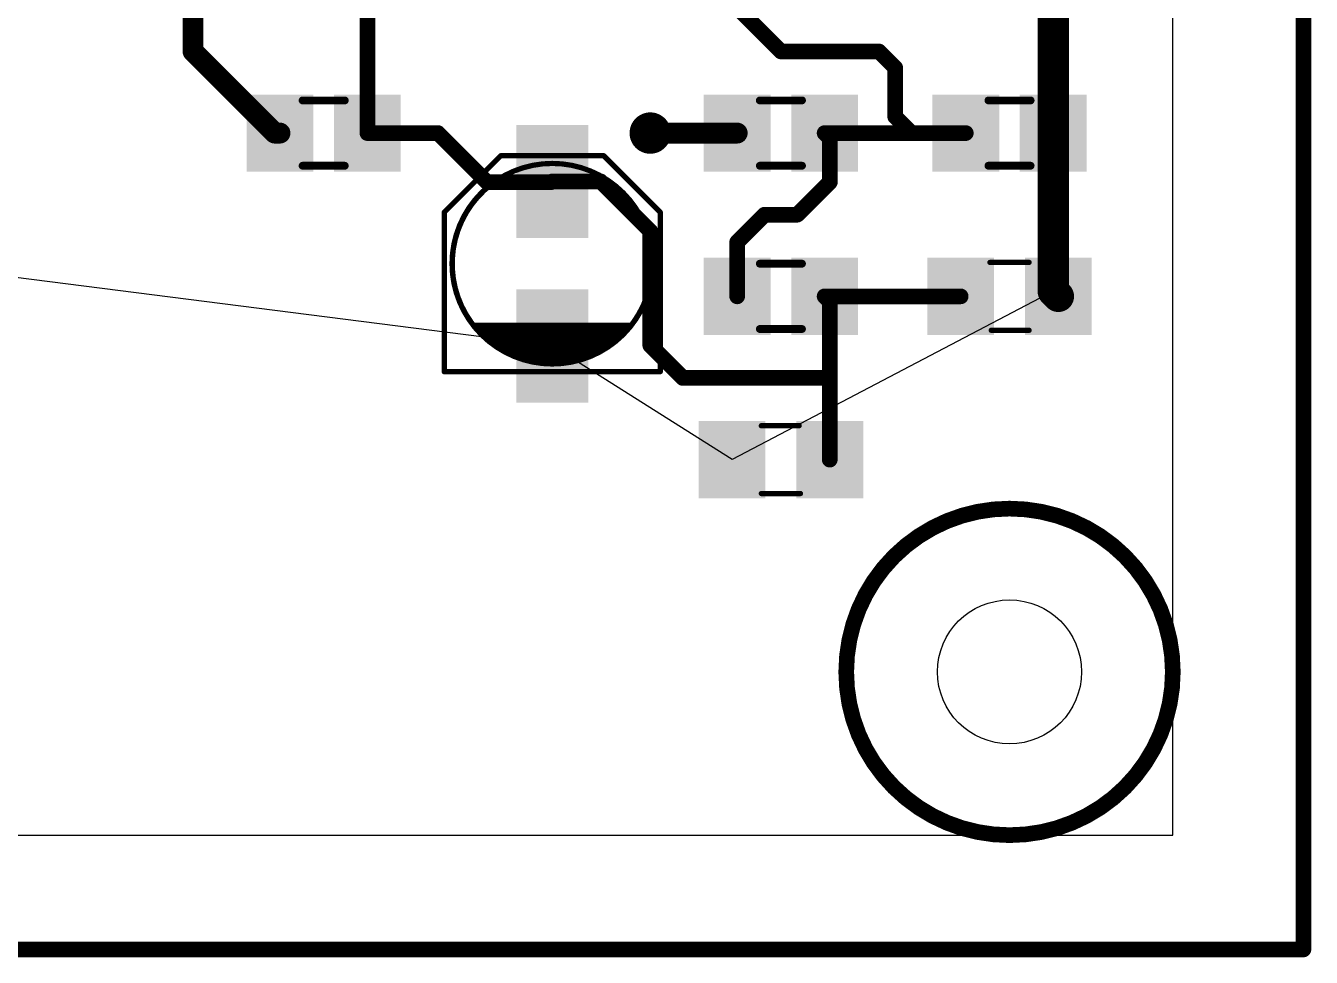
# Model space of a CAD drawing. Extents: x -8 to 108, y -2 to 140.
# Drawn here: x 83.11 to 108.1, y -2.37 to 15.74 of the extents above; entities that cross this region are included whole.
import ezdxf

# ---------------------------------------------------------------- set-up
doc = ezdxf.new("R2010")
doc.units = 0
for name, color, linetype in [('1', 22, 'CONTINUOUS'), ('18', 82, 'CONTINUOUS'), ('19', 53, 'CONTINUOUS'), ('20', 7, 'CONTINUOUS'), ('21', 253, 'CONTINUOUS'), ('44', 253, 'CONTINUOUS'), ('51', 253, 'CONTINUOUS')]:
    doc.layers.add(name, color=color, linetype=linetype)

# ---------------------------------------------------------------- blocks, each defined once
blk = doc.blocks.new('RECT')
blk.add_solid([(-0.5, -0.5), (0.5, -0.5), (-0.5, 0.5), (0.5, 0.5)])
blk = doc.blocks.new('ROUNDV')
at = {"const_width": 0.5}
blk.add_lwpolyline([(0, -0.25, 1), (0, 0.25, 1), (0, -0.25)], format="xyb", dxfattribs=at)

msp = doc.modelspace()

# ---------------------------------------------------------------- linework, layer by layer
at = {"layer": '1'}
for points, const_width in [([(107.95, 140.335), (107.95, -2.2225)], 0.3048), ([(86.36, 15.24), (86.36, 18.415)], 0.4064), ([(103.085, 16.8275), (103.085, 13.6525)], 0.6096), ([(89.75, 16.8275), (89.75, 13.6525)], 0.3048), ([(96.84, 16.19), (97.79, 15.24)], 0.3048), ([(87.9475, 13.6525), (86.36, 15.24)], 0.4064), ([(97.79, 15.24), (99.695, 15.24)], 0.3048), ([(99.695, 15.24), (100.0125, 14.9225)], 0.3048), ([(100.0125, 14.9225), (100.0125, 13.97)], 0.3048), ([(100.0125, 13.97), (100.33, 13.6525)], 0.3048), ([(88.05, 13.6525), (87.9475, 13.6525)], 0.4064), ([(89.75, 13.6525), (91.1225, 13.6525)], 0.3048), ([(91.1225, 13.6525), (92.075, 12.7)], 0.3048), ([(95.25, 13.6525), (96.94, 13.6525)], 0.4064), ([(98.64, 13.6525), (101.385, 13.6525)], 0.3048), ([(98.7425, 13.55), (98.64, 13.6525)], 0.3048), ([(100.33, 13.6525), (101.385, 13.6525)], 0.3048), ([(103.085, 13.6525), (103.085, 10.5775)], 0.6096), ([(98.7425, 12.7), (98.7425, 13.55)], 0.3048), ([(92.075, 12.7), (93.3325, 12.7)], 0.3048), ([(93.3325, 12.7), (93.345, 12.7125)], 0.3048), ([(93.345, 12.7125), (94.285, 12.7125)], 0.3048), ([(94.285, 12.7125), (95.25, 11.7475)], 0.3048), ([(98.1075, 12.065), (98.7425, 12.7)], 0.3048), ([(96.94, 11.5325), (97.4725, 12.065)], 0.3048), ([(97.4725, 12.065), (98.1075, 12.065)], 0.3048), ([(95.25, 11.7475), (95.25, 9.525)], 0.3048), ([(96.94, 10.4775), (96.94, 11.5325)], 0.3048), ([(103.085, 10.5775), (103.185, 10.4775)], 0.6096), ([(98.64, 10.4775), (101.285, 10.4775)], 0.3048), ([(98.74, 10.3775), (98.64, 10.4775)], 0.3048), ([(98.74, 8.89), (98.74, 10.3775)], 0.3048), ([(95.25, 9.525), (95.885, 8.89)], 0.3048), ([(95.885, 8.89), (98.74, 8.89)], 0.3048), ([(98.74, 7.3025), (98.74, 8.89)], 0.3048), ([(107.95, -2.2225), (-1.5875, -2.2225)], 0.3048)]:
    msp.add_lwpolyline(points, dxfattribs=dict(at, const_width=const_width))
for points, const_width in [([(86.2584, 15.24, 1), (86.4616, 15.24)], 0.2032), ([(86.4318, 15.3118, 1), (86.2882, 15.1682)], 0.2032), ([(97.79, 15.3162, 1), (97.79, 15.1638)], 0.1524), ([(97.7361, 15.1861, 1), (97.8439, 15.2939)], 0.1524), ([(99.7489, 15.2939, 1), (99.6411, 15.1861)], 0.1524), ([(99.695, 15.1638, 1), (99.695, 15.3162)], 0.1524), ([(100.0887, 14.9225, 1), (99.9363, 14.9225)], 0.1524), ([(99.9586, 14.8686, 1), (100.0664, 14.9764)], 0.1524), ([(100.0664, 14.0239, 1), (99.9586, 13.9161)], 0.1524), ([(99.9363, 13.97, 1), (100.0887, 13.97)], 0.1524), ([(87.9475, 13.7541, 1), (87.9475, 13.5509)], 0.2032), ([(87.8757, 13.5807, 1), (88.0193, 13.7243)], 0.2032), ([(88.05, 13.5509, 1), (88.05, 13.7541)], 0.2032), ([(89.75, 13.7287, 1), (89.75, 13.5763)], 0.1524), ([(91.1764, 13.7064, 1), (91.0686, 13.5986)], 0.1524), ([(91.1225, 13.5763, 1), (91.1225, 13.7287)], 0.1524), ([(95.25, 13.7541, 1), (95.25, 13.5509)], 0.2032), ([(96.94, 13.5509, 1), (96.94, 13.7541)], 0.2032), ([(98.64, 13.7287, 1), (98.64, 13.5763)], 0.1524), ([(98.6939, 13.7064, 1), (98.5861, 13.5986)], 0.1524), ([(100.33, 13.7287, 1), (100.33, 13.5763)], 0.1524), ([(100.2761, 13.5986, 1), (100.3839, 13.7064)], 0.1524), ([(101.385, 13.5763, 1), (101.385, 13.7287)], 0.1524), ([(101.385, 13.5763, 1), (101.385, 13.7287)], 0.1524), ([(103.2374, 13.6525, 1), (102.9326, 13.6525)], 0.3048), ([(102.9326, 13.6525, 1), (103.2374, 13.6525)], 0.3048), ([(89.6738, 13.6525, 1), (89.8262, 13.6525)], 0.1524), ([(98.8187, 13.55, 1), (98.6663, 13.55)], 0.1524), ([(98.6886, 13.4961, 1), (98.7964, 13.6039)], 0.1524), ([(92.075, 12.7762, 1), (92.075, 12.6238)], 0.1524), ([(92.0211, 12.6461, 1), (92.1289, 12.7539)], 0.1524), ([(93.2786, 12.7539, 1), (93.3864, 12.6461)], 0.1524), ([(93.345, 12.7887, 1), (93.345, 12.6363)], 0.1524), ([(93.3989, 12.6586, 1), (93.2911, 12.7664)], 0.1524), ([(93.3325, 12.6238, 1), (93.3325, 12.7762)], 0.1524), ([(94.3389, 12.7664, 1), (94.2311, 12.6586)], 0.1524), ([(94.285, 12.6363, 1), (94.285, 12.7887)], 0.1524), ([(98.6663, 12.7, 1), (98.8187, 12.7)], 0.1524), ([(98.7964, 12.6461, 1), (98.6886, 12.7539)], 0.1524), ([(97.4725, 12.1412, 1), (97.4725, 11.9888)], 0.1524), ([(97.5264, 12.0111, 1), (97.4186, 12.1189)], 0.1524), ([(98.0536, 12.1189, 1), (98.1614, 12.0111)], 0.1524), ([(98.1075, 11.9888, 1), (98.1075, 12.1412)], 0.1524), ([(95.3262, 11.7475, 1), (95.1738, 11.7475)], 0.1524), ([(95.1961, 11.6936, 1), (95.3039, 11.8014)], 0.1524), ([(97.0162, 11.5325, 1), (96.8638, 11.5325)], 0.1524), ([(96.8861, 11.5864, 1), (96.9939, 11.4786)], 0.1524), ([(103.1928, 10.6853, 1), (102.9772, 10.4697)], 0.3048), ([(96.8638, 10.4775, 1), (97.0162, 10.4775)], 0.1524), ([(98.64, 10.5537, 1), (98.64, 10.4013)], 0.1524), ([(98.6939, 10.5314, 1), (98.5861, 10.4236)], 0.1524), ([(98.8162, 10.3775, 1), (98.6638, 10.3775)], 0.1524), ([(98.6861, 10.3236, 1), (98.7939, 10.4314)], 0.1524), ([(101.285, 10.4013, 1), (101.285, 10.5537)], 0.1524), ([(102.9326, 10.5775, 1), (103.2374, 10.5775)], 0.3048), ([(103.0772, 10.3697, 1), (103.2928, 10.5853)], 0.3048), ([(95.3039, 9.5789, 1), (95.1961, 9.4711)], 0.1524), ([(95.1738, 9.525, 1), (95.3262, 9.525)], 0.1524), ([(95.885, 8.9662, 1), (95.885, 8.8138)], 0.1524), ([(95.8311, 8.8361, 1), (95.9389, 8.9439)], 0.1524), ([(98.8162, 8.89, 1), (98.6638, 8.89)], 0.1524), ([(98.74, 8.8138, 1), (98.74, 8.9662)], 0.1524), ([(98.6638, 8.89, 1), (98.8162, 8.89)], 0.1524), ([(98.6638, 7.3025, 1), (98.8162, 7.3025)], 0.1524), ([(107.8738, -2.2225, 1), (108.0262, -2.2225)], 0.1524), ([(107.95, -2.2987, 1), (107.95, -2.1463)], 0.1524)]:
    msp.add_lwpolyline(points, format="xyb", dxfattribs=dict(at, const_width=const_width))
at = {"layer": '19'}
for p, q in [((93.345, 9.5125), (79.6925, 11.255)), ((103.085, 10.5775), (96.84, 7.3025)), ((96.84, 7.3025), (93.345, 9.5125))]:
    msp.add_line(p, q, dxfattribs=at)
at = {"layer": '20'}
for p, q in [((105.41, 0), (105.41, 138.43)), ((0, 0), (105.41, 0))]:
    msp.add_line(p, q, dxfattribs=at)
msp.add_circle((102.235, 3.175), 1.4, dxfattribs=at)
at = {"layer": '21', "const_width": 0.1016}
for points in [[(91.245, 12.1125), (92.345, 13.2125)], [(94.345, 13.2125), (95.445, 12.1125)], [(91.245, 9.0125), (91.245, 12.1125)], [(95.445, 12.1125), (95.445, 9.0125)], [(92.495, 9.0125), (91.245, 9.0125)], [(95.445, 9.0125), (94.195, 9.0125)]]:
    msp.add_lwpolyline(points, dxfattribs=at)
at = {"layer": '21'}
for points, const_width in [([(92.363, 13.1945, 1), (92.327, 13.2305)], 0.0508), ([(94.363, 13.2305, 1), (94.327, 13.1945)], 0.0508), ([(92.495, 12.8625, 0.626), (92.495, 9.3625)], 0.1016), ([(92.5061, 12.8397, 1), (92.4839, 12.8853)], 0.0508), ([(94.195, 9.3625, 0.626), (94.195, 12.8625)], 0.1016), ([(94.2061, 12.8853, 1), (94.1839, 12.8397)], 0.0508), ([(91.227, 12.1305, 1), (91.263, 12.0945)], 0.0508), ([(91.2704, 12.1125, 1), (91.2196, 12.1125)], 0.0508), ([(95.4704, 12.1125, 1), (95.4196, 12.1125)], 0.0508), ([(95.427, 12.0945, 1), (95.463, 12.1305)], 0.0508), ([(92.4839, 9.3397, 1), (92.5061, 9.3853)], 0.0508), ([(94.1839, 9.3853, 1), (94.2061, 9.3397)], 0.0508), ([(91.245, 9.0379, 1), (91.245, 8.9871)], 0.0508), ([(91.2196, 9.0125, 1), (91.2704, 9.0125)], 0.0508), ([(92.495, 8.9871, 1), (92.495, 9.0379)], 0.0508), ([(94.195, 9.0379, 1), (94.195, 8.9871)], 0.0508), ([(95.4196, 9.0125, 1), (95.4704, 9.0125)], 0.0508), ([(95.445, 8.9871, 1), (95.445, 9.0379)], 0.0508), ([(102.235, 0, 1), (102.235, 6.35, 1), (102.235, 0)], 0.3048)]:
    msp.add_lwpolyline(points, format="xyb", dxfattribs=dict(at, const_width=const_width))
at = {"layer": '44'}
msp.add_circle((95.25, 13.6525), 0.25, dxfattribs=at)
at = {"layer": '51'}
for points, const_width in [([(88.49, 14.2875), (89.31, 14.2875)], 0.1524), ([(97.38, 14.2875), (98.2, 14.2875)], 0.1524), ([(101.825, 14.2875), (102.645, 14.2875)], 0.1524), ([(91.245, 12.1125), (92.345, 13.2125)], 0.1016), ([(92.345, 13.2125), (94.345, 13.2125)], 0.1016), ([(94.345, 13.2125), (95.445, 12.1125)], 0.1016), ([(88.49, 13.0175), (89.31, 13.0175)], 0.1524), ([(97.38, 13.0175), (98.2, 13.0175)], 0.1524), ([(101.825, 13.0175), (102.645, 13.0175)], 0.1524), ([(91.245, 9.0125), (91.245, 12.1125)], 0.1016), ([(95.445, 12.1125), (95.445, 9.0125)], 0.1016), ([(98.2, 11.1125), (97.38, 11.1125)], 0.1524), ([(101.854, 11.1375), (102.616, 11.1375)], 0.1016), ([(91.845, 9.9125), (94.845, 9.9125)], 0.1016), ([(91.895, 9.8625), (92.495, 9.4125)], 0.1016), ([(91.945, 9.8625), (91.895, 9.8625)], 0.1016), ([(91.9226, 9.8418), (91.9226, 9.8625)], 0.1016), ([(94.745, 9.8625), (91.945, 9.8625)], 0.1016), ([(92.0242, 9.7656), (92.0242, 9.8625)], 0.1016), ([(92.1258, 9.6894), (92.1258, 9.8625)], 0.1016), ([(92.2274, 9.6132), (92.2274, 9.8625)], 0.1016), ([(92.329, 9.537), (92.329, 9.8625)], 0.1016), ([(92.4306, 9.4608), (92.4306, 9.8625)], 0.1016), ([(92.5322, 9.4013), (92.5322, 9.8625)], 0.1016), ([(92.6338, 9.3709), (92.6338, 9.8625)], 0.1016), ([(92.7354, 9.3404), (92.7354, 9.8625)], 0.1016), ([(92.837, 9.3099), (92.837, 9.8625)], 0.1016), ([(92.9386, 9.2794), (92.9386, 9.8625)], 0.1016), ([(93.0402, 9.2625), (93.0402, 9.8625)], 0.1016), ([(93.1418, 9.2625), (93.1418, 9.8625)], 0.1016), ([(93.2434, 9.2625), (93.2434, 9.8625)], 0.1016), ([(93.345, 9.2625), (93.345, 9.8625)], 0.1016), ([(93.4466, 9.2625), (93.4466, 9.8625)], 0.1016), ([(93.5482, 9.2625), (93.5482, 9.8625)], 0.1016), ([(93.6498, 9.2625), (93.6498, 9.8625)], 0.1016), ([(93.7514, 9.2646), (93.7514, 9.8625)], 0.1016), ([(93.853, 9.2985), (93.853, 9.8625)], 0.1016), ([(93.9546, 9.3324), (93.9546, 9.8625)], 0.1016), ([(94.0562, 9.3662), (94.0562, 9.8625)], 0.1016), ([(94.1578, 9.4001), (94.1578, 9.8625)], 0.1016), ([(94.195, 9.4125), (94.745, 9.8625)], 0.1016), ([(94.2594, 9.4652), (94.2594, 9.8625)], 0.1016), ([(94.361, 9.5483), (94.361, 9.8625)], 0.1016), ([(94.4626, 9.6314), (94.4626, 9.8625)], 0.1016), ([(94.5642, 9.7146), (94.5642, 9.8625)], 0.1016), ([(94.6658, 9.7977), (94.6658, 9.8625)], 0.1016), ([(98.2, 9.8425), (97.38, 9.8425)], 0.1524), ([(101.879, 9.8175), (102.616, 9.8175)], 0.1016), ([(92.495, 9.4125), (92.995, 9.2625)], 0.1016), ([(92.995, 9.2625), (93.745, 9.2625)], 0.1016), ([(93.745, 9.2625), (94.195, 9.4125)], 0.1016), ([(95.445, 9.0125), (91.245, 9.0125)], 0.1016), ([(98.146, 7.9625), (97.409, 7.9625)], 0.1016), ([(98.171, 6.6425), (97.409, 6.6425)], 0.1016)]:
    msp.add_lwpolyline(points, dxfattribs=dict(at, const_width=const_width))
for points, const_width in [([(88.49, 14.3256, 1), (88.49, 14.2494)], 0.0762), ([(89.31, 14.2494, 1), (89.31, 14.3256)], 0.0762), ([(97.38, 14.3256, 1), (97.38, 14.2494)], 0.0762), ([(98.2, 14.2494, 1), (98.2, 14.3256)], 0.0762), ([(101.825, 14.3256, 1), (101.825, 14.2494)], 0.0762), ([(102.645, 14.2494, 1), (102.645, 14.3256)], 0.0762), ([(92.345, 13.2379, 1), (92.345, 13.1871)], 0.0508), ([(92.363, 13.1945, 1), (92.327, 13.2305)], 0.0508), ([(94.363, 13.2305, 1), (94.327, 13.1945)], 0.0508), ([(94.345, 13.1871, 1), (94.345, 13.2379)], 0.0508), ([(88.49, 13.0556, 1), (88.49, 12.9794)], 0.0762), ([(89.31, 12.9794, 1), (89.31, 13.0556)], 0.0762), ([(93.345, 9.1625, 1), (93.345, 13.0625, 1), (93.345, 9.1625)], 0.1016), ([(97.38, 13.0556, 1), (97.38, 12.9794)], 0.0762), ([(98.2, 12.9794, 1), (98.2, 13.0556)], 0.0762), ([(101.825, 13.0556, 1), (101.825, 12.9794)], 0.0762), ([(102.645, 12.9794, 1), (102.645, 13.0556)], 0.0762), ([(91.227, 12.1305, 1), (91.263, 12.0945)], 0.0508), ([(91.2704, 12.1125, 1), (91.2196, 12.1125)], 0.0508), ([(95.4704, 12.1125, 1), (95.4196, 12.1125)], 0.0508), ([(95.427, 12.0945, 1), (95.463, 12.1305)], 0.0508), ([(97.38, 11.1506, 1), (97.38, 11.0744)], 0.0762), ([(98.2, 11.0744, 1), (98.2, 11.1506)], 0.0762), ([(101.854, 11.1629, 1), (101.854, 11.1121)], 0.0508), ([(102.616, 11.1121, 1), (102.616, 11.1629)], 0.0508), ([(91.845, 9.9379, 1), (91.845, 9.8871)], 0.0508), ([(91.9102, 9.8828, 1), (91.8798, 9.8422)], 0.0508), ([(91.895, 9.8879, 1), (91.895, 9.8371)], 0.0508), ([(91.948, 9.8625, 1), (91.8972, 9.8625)], 0.0508), ([(91.8972, 9.8418, 1), (91.948, 9.8418)], 0.0508), ([(91.945, 9.8879, 1), (91.945, 9.8371)], 0.0508), ([(91.945, 9.8371, 1), (91.945, 9.8879)], 0.0508), ([(92.0496, 9.8625, 1), (91.9988, 9.8625)], 0.0508), ([(91.9988, 9.7656, 1), (92.0496, 9.7656)], 0.0508), ([(92.1512, 9.8625, 1), (92.1004, 9.8625)], 0.0508), ([(92.2528, 9.8625, 1), (92.202, 9.8625)], 0.0508), ([(92.3544, 9.8625, 1), (92.3036, 9.8625)], 0.0508), ([(92.456, 9.8625, 1), (92.4052, 9.8625)], 0.0508), ([(92.5576, 9.8625, 1), (92.5068, 9.8625)], 0.0508), ([(92.6592, 9.8625, 1), (92.6084, 9.8625)], 0.0508), ([(92.7608, 9.8625, 1), (92.71, 9.8625)], 0.0508), ([(92.8624, 9.8625, 1), (92.8116, 9.8625)], 0.0508), ([(92.964, 9.8625, 1), (92.9132, 9.8625)], 0.0508), ([(93.0656, 9.8625, 1), (93.0148, 9.8625)], 0.0508), ([(93.1672, 9.8625, 1), (93.1164, 9.8625)], 0.0508), ([(93.2688, 9.8625, 1), (93.218, 9.8625)], 0.0508), ([(93.3704, 9.8625, 1), (93.3196, 9.8625)], 0.0508), ([(93.472, 9.8625, 1), (93.4212, 9.8625)], 0.0508), ([(93.5736, 9.8625, 1), (93.5228, 9.8625)], 0.0508), ([(93.6752, 9.8625, 1), (93.6244, 9.8625)], 0.0508), ([(93.7768, 9.8625, 1), (93.726, 9.8625)], 0.0508), ([(93.8784, 9.8625, 1), (93.8276, 9.8625)], 0.0508), ([(93.98, 9.8625, 1), (93.9292, 9.8625)], 0.0508), ([(94.0816, 9.8625, 1), (94.0308, 9.8625)], 0.0508), ([(94.1832, 9.8625, 1), (94.1324, 9.8625)], 0.0508), ([(94.2848, 9.8625, 1), (94.234, 9.8625)], 0.0508), ([(94.3864, 9.8625, 1), (94.3356, 9.8625)], 0.0508), ([(94.488, 9.8625, 1), (94.4372, 9.8625)], 0.0508), ([(94.5896, 9.8625, 1), (94.5388, 9.8625)], 0.0508), ([(94.6912, 9.8625, 1), (94.6404, 9.8625)], 0.0508), ([(94.6404, 9.7977, 1), (94.6912, 9.7977)], 0.0508), ([(94.7611, 9.8428, 1), (94.7289, 9.8822)], 0.0508), ([(94.745, 9.8371, 1), (94.745, 9.8879)], 0.0508), ([(94.845, 9.8871, 1), (94.845, 9.9379)], 0.0508), ([(97.38, 9.8806, 1), (97.38, 9.8044)], 0.0762), ([(98.2, 9.8044, 1), (98.2, 9.8806)], 0.0762), ([(101.879, 9.8429, 1), (101.879, 9.7921)], 0.0508), ([(102.616, 9.7921, 1), (102.616, 9.8429)], 0.0508), ([(92.1004, 9.6894, 1), (92.1512, 9.6894)], 0.0508), ([(92.202, 9.6132, 1), (92.2528, 9.6132)], 0.0508), ([(92.3036, 9.537, 1), (92.3544, 9.537)], 0.0508), ([(94.3356, 9.5483, 1), (94.3864, 9.5483)], 0.0508), ([(94.4372, 9.6314, 1), (94.488, 9.6314)], 0.0508), ([(94.5388, 9.7146, 1), (94.5896, 9.7146)], 0.0508), ([(92.4052, 9.4608, 1), (92.456, 9.4608)], 0.0508), ([(92.5023, 9.4368, 1), (92.4877, 9.3882)], 0.0508), ([(92.4798, 9.3922, 1), (92.5102, 9.4328)], 0.0508), ([(92.5068, 9.4013, 1), (92.5576, 9.4013)], 0.0508), ([(92.6084, 9.3709, 1), (92.6592, 9.3709)], 0.0508), ([(92.71, 9.3404, 1), (92.7608, 9.3404)], 0.0508), ([(92.8116, 9.3099, 1), (92.8624, 9.3099)], 0.0508), ([(92.9132, 9.2794, 1), (92.964, 9.2794)], 0.0508), ([(92.995, 9.2879, 1), (92.995, 9.2371)], 0.0508), ([(92.9877, 9.2382, 1), (93.0023, 9.2868)], 0.0508), ([(93.0148, 9.2625, 1), (93.0656, 9.2625)], 0.0508), ([(93.1164, 9.2625, 1), (93.1672, 9.2625)], 0.0508), ([(93.218, 9.2625, 1), (93.2688, 9.2625)], 0.0508), ([(93.3196, 9.2625, 1), (93.3704, 9.2625)], 0.0508), ([(93.4212, 9.2625, 1), (93.472, 9.2625)], 0.0508), ([(93.5228, 9.2625, 1), (93.5736, 9.2625)], 0.0508), ([(93.6244, 9.2625, 1), (93.6752, 9.2625)], 0.0508), ([(93.737, 9.2866, 1), (93.753, 9.2384)], 0.0508), ([(93.726, 9.2646, 1), (93.7768, 9.2646)], 0.0508), ([(93.745, 9.2371, 1), (93.745, 9.2879)], 0.0508), ([(93.8276, 9.2985, 1), (93.8784, 9.2985)], 0.0508), ([(93.9292, 9.3324, 1), (93.98, 9.3324)], 0.0508), ([(94.0308, 9.3662, 1), (94.0816, 9.3662)], 0.0508), ([(94.1324, 9.4001, 1), (94.1832, 9.4001)], 0.0508), ([(94.1789, 9.4322, 1), (94.2111, 9.3928)], 0.0508), ([(94.203, 9.3884, 1), (94.187, 9.4366)], 0.0508), ([(94.234, 9.4652, 1), (94.2848, 9.4652)], 0.0508), ([(91.245, 9.0379, 1), (91.245, 8.9871)], 0.0508), ([(91.2196, 9.0125, 1), (91.2704, 9.0125)], 0.0508), ([(95.4196, 9.0125, 1), (95.4704, 9.0125)], 0.0508), ([(95.445, 8.9871, 1), (95.445, 9.0379)], 0.0508), ([(97.409, 7.9879, 1), (97.409, 7.9371)], 0.0508), ([(98.146, 7.9371, 1), (98.146, 7.9879)], 0.0508), ([(97.409, 6.6679, 1), (97.409, 6.6171)], 0.0508), ([(98.171, 6.6171, 1), (98.171, 6.6679)], 0.0508)]:
    msp.add_lwpolyline(points, format="xyb", dxfattribs=dict(at, const_width=const_width))

# ---------------------------------------------------------------- block references
at = {"layer": '1', "xscale": 1.3, "yscale": 1.5}
for p in [(88.05, 13.6525), (89.75, 13.6525), (96.94, 13.6525), (98.64, 13.6525), (101.385, 13.6525), (103.085, 13.6525), (101.285, 10.4775), (103.185, 10.4775)]:
    msp.add_blockref('RECT', p, dxfattribs=at)
at = {"layer": '1'}
for p, xscale, yscale, rotation in [((93.345, 12.7125), 2.2, 1.4, 90), ((96.94, 10.4775), 1.3, 1.5, 180), ((98.64, 10.4775), 1.3, 1.5, 180), ((93.345, 9.5125), 2.2, 1.4, 90), ((96.84, 7.3025), 1.3, 1.5, 180), ((98.74, 7.3025), 1.3, 1.5, 180)]:
    msp.add_blockref('RECT', p, dxfattribs=dict(at, xscale=xscale, yscale=yscale, rotation=rotation))
at = {"layer": '18', "xscale": 0.8048, "yscale": 0.8048}
msp.add_blockref('ROUNDV', (95.25, 13.6525), dxfattribs=at)
at = {"layer": '51'}
for p, xscale, yscale in [((88.1582, 13.654), 0.65, 1.4), ((89.6314, 13.654), 0.65, 1.4), ((97.0482, 13.654), 0.65, 1.4), ((98.5214, 13.654), 0.65, 1.4), ((101.4932, 13.654), 0.65, 1.4), ((102.9664, 13.654), 0.65, 1.4), ((101.5179, 10.4787), 0.7501, 1.4501), ((102.9657, 10.4787), 0.7501, 1.4501)]:
    msp.add_blockref('RECT', p, dxfattribs=dict(at, xscale=xscale, yscale=yscale))
for p, xscale, yscale, rotation in [((93.345, 13.2125), 0.4, 0.7, 90), ((97.0586, 10.476), 0.65, 1.4, 180), ((98.5318, 10.476), 0.65, 1.4, 180), ((93.345, 9.0375), 0.45, 0.7, 90), ((97.0594, 7.3014), 0.7501, 1.4501, 180), ((98.5072, 7.3014), 0.7501, 1.4501, 180)]:
    msp.add_blockref('RECT', p, dxfattribs=dict(at, xscale=xscale, yscale=yscale, rotation=rotation))

doc.saveas('drawing.dxf')
